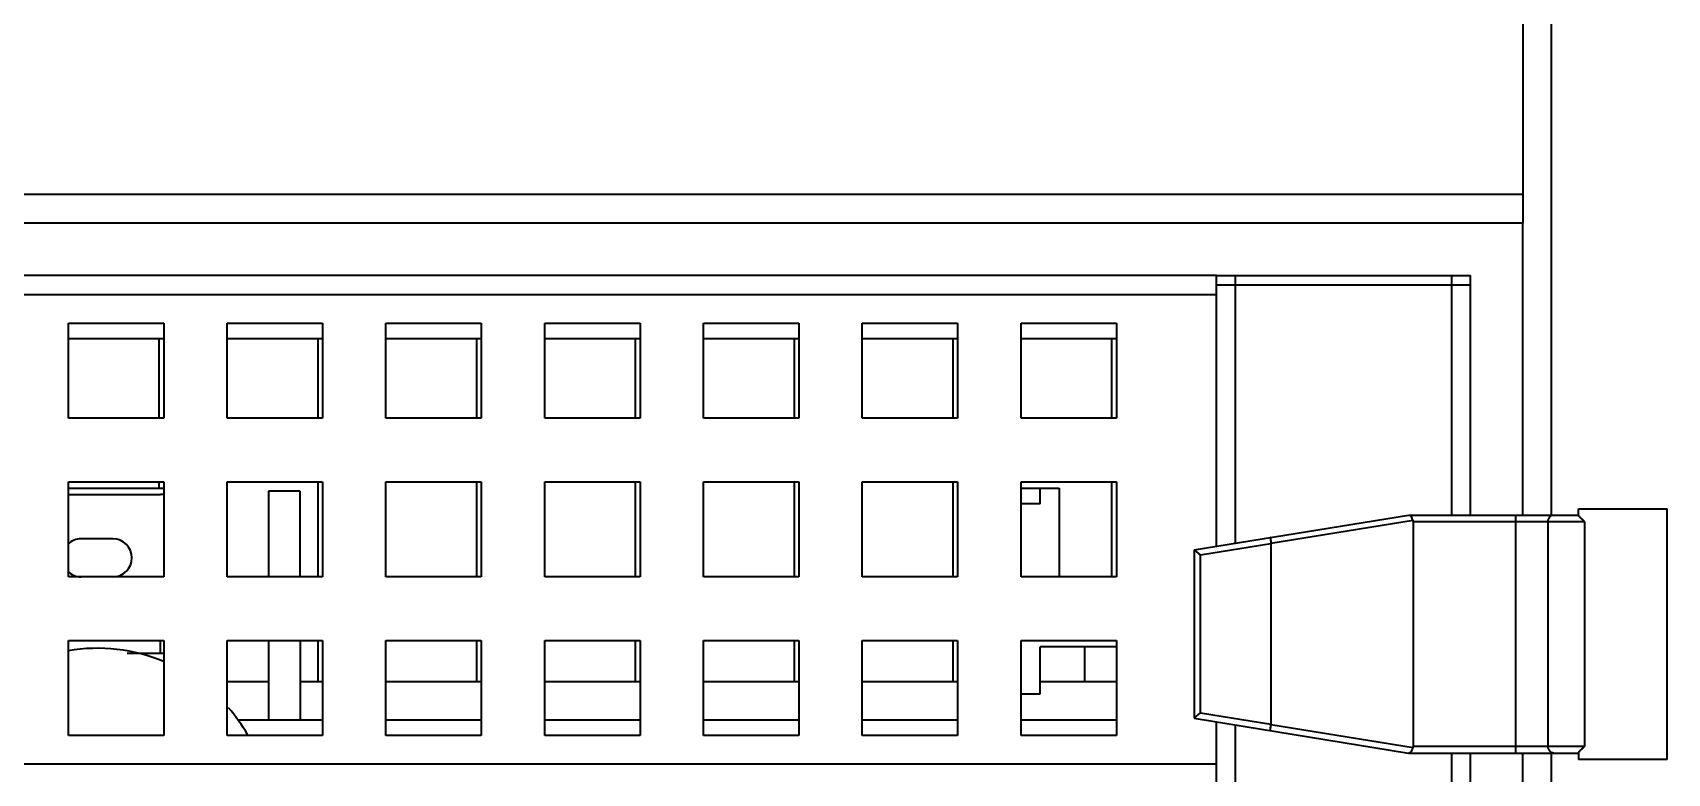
# Model space of a CAD drawing. Header units: millimetres. Extents: x 32496 to 166256, y 3504 to 23939.
# Drawn here: x 99290 to 99804, y 22355 to 22588 of the extents above; entities that cross this region are included whole.
import ezdxf

# ---------------------------------------------------------------- set-up
doc = ezdxf.new("R2010")
doc.units = ezdxf.units.MM
doc.layers.get('0').update_dxf_attribs({"lineweight": 35})

# ---------------------------------------------------------------- blocks, each defined once
blk = doc.blocks.new('8-1250')
at = {"linetype": 'Continuous'}
for p, q in [((-204.13, -32152.29), (-204.13, -32232.29)), ((-195.13, -32324.29), (-195.13, -32152.29)), ((-204.13, -32223.29), (-925.63, -32223.29)), ((-204.13, -32232.29), (-929.66, -32232.29)), ((-204.13, -32324.29), (-204.13, -32232.29)), ((-300.63, -32248.79), (-926.63, -32248.79)), ((-300.63, -32248.79), (-220.63, -32248.79)), ((-300.63, -32334.15), (-300.63, -32248.79)), ((-294.63, -32251.79), (-294.63, -32248.79)), ((-226.63, -32248.79), (-226.63, -32251.79)), ((-220.63, -32251.79), (-220.63, -32248.79)), ((-300.63, -32251.79), (-220.63, -32251.79)), ((-300.63, -32251.79), (-220.63, -32251.79)), ((-294.63, -32333.17), (-294.63, -32251.79)), ((-226.63, -32251.79), (-226.63, -32324.29)), ((-220.63, -32324.29), (-220.63, -32251.79)), ((-926.63, -32254.79), (-300.63, -32254.79)), ((-662.13, -32293.79), (-662.13, -32263.79)), ((-662.13, -32263.79), (-632.13, -32263.79)), ((-632.13, -32263.79), (-632.13, -32293.79)), ((-612.13, -32293.79), (-612.13, -32263.79)), ((-612.13, -32263.79), (-582.13, -32263.79)), ((-582.13, -32263.79), (-582.13, -32293.79)), ((-562.13, -32293.79), (-562.13, -32263.79)), ((-562.13, -32263.79), (-532.13, -32263.79)), ((-532.13, -32263.79), (-532.13, -32293.79)), ((-512.13, -32263.79), (-482.13, -32263.79)), ((-512.13, -32293.79), (-512.13, -32263.79)), ((-482.13, -32263.79), (-482.13, -32293.79)), ((-462.13, -32263.79), (-432.13, -32263.79)), ((-462.13, -32293.79), (-462.13, -32263.79)), ((-432.13, -32263.79), (-432.13, -32293.79)), ((-412.13, -32263.79), (-382.13, -32263.79)), ((-412.13, -32293.79), (-412.13, -32263.79)), ((-382.13, -32263.79), (-382.13, -32293.79)), ((-362.13, -32263.79), (-332.13, -32263.79)), ((-362.13, -32293.79), (-362.13, -32263.79)), ((-332.13, -32263.79), (-332.13, -32293.79)), ((-632.13, -32268.79), (-662.13, -32268.79)), ((-633.63, -32268.79), (-633.63, -32293.79)), ((-582.13, -32268.79), (-612.13, -32268.79)), ((-583.63, -32268.79), (-583.63, -32293.79)), ((-532.13, -32268.79), (-562.13, -32268.79)), ((-533.63, -32268.79), (-533.63, -32293.79)), ((-482.13, -32268.79), (-512.13, -32268.79)), ((-483.63, -32268.79), (-483.63, -32293.79)), ((-432.13, -32268.79), (-462.13, -32268.79)), ((-433.63, -32268.79), (-433.63, -32293.79)), ((-382.13, -32268.79), (-412.13, -32268.79)), ((-383.63, -32268.79), (-383.63, -32293.79)), ((-332.13, -32268.79), (-362.13, -32268.79)), ((-333.63, -32268.79), (-333.63, -32293.79)), ((-632.13, -32293.79), (-662.13, -32293.79)), ((-582.13, -32293.79), (-612.13, -32293.79)), ((-532.13, -32293.79), (-562.13, -32293.79)), ((-482.13, -32293.79), (-512.13, -32293.79)), ((-432.13, -32293.79), (-462.13, -32293.79)), ((-382.13, -32293.79), (-412.13, -32293.79)), ((-332.13, -32293.79), (-362.13, -32293.79)), ((-662.13, -32343.79), (-662.13, -32313.79)), ((-662.13, -32313.79), (-632.13, -32313.79)), ((-662.13, -32315.79), (-632.13, -32315.79)), ((-633.63, -32313.79), (-633.63, -32315.79)), ((-632.13, -32313.79), (-632.13, -32343.79)), ((-612.13, -32343.79), (-612.13, -32313.79)), ((-612.13, -32313.79), (-582.13, -32313.79)), ((-583.63, -32313.79), (-583.63, -32343.79)), ((-582.13, -32313.79), (-582.13, -32343.79)), ((-562.13, -32343.79), (-562.13, -32313.79)), ((-562.13, -32313.79), (-532.13, -32313.79)), ((-533.63, -32313.79), (-533.63, -32343.79)), ((-532.13, -32313.79), (-532.13, -32343.79)), ((-512.13, -32313.79), (-482.13, -32313.79)), ((-512.13, -32343.79), (-512.13, -32313.79)), ((-483.63, -32313.79), (-483.63, -32343.79)), ((-482.13, -32313.79), (-482.13, -32343.79)), ((-462.13, -32313.79), (-432.13, -32313.79)), ((-462.13, -32343.79), (-462.13, -32313.79)), ((-433.63, -32313.79), (-433.63, -32343.79)), ((-432.13, -32313.79), (-432.13, -32343.79)), ((-412.13, -32313.79), (-382.13, -32313.79)), ((-412.13, -32343.79), (-412.13, -32313.79)), ((-383.63, -32313.79), (-383.63, -32343.79)), ((-382.13, -32313.79), (-382.13, -32343.79)), ((-362.13, -32313.79), (-332.13, -32313.79)), ((-362.13, -32343.79), (-362.13, -32313.79)), ((-362.13, -32315.79), (-350.13, -32315.79)), ((-356.13, -32320.79), (-356.13, -32315.79)), ((-350.13, -32315.79), (-350.13, -32343.79)), ((-333.63, -32313.79), (-333.63, -32343.79)), ((-332.13, -32313.79), (-332.13, -32343.79)), ((-662.13, -32317.79), (-633.13, -32317.79)), ((-599.13, -32316.79), (-599.13, -32343.79)), ((-589.13, -32316.79), (-599.13, -32316.79)), ((-589.13, -32343.79), (-589.13, -32316.79)), ((-356.13, -32320.79), (-362.13, -32320.79)), ((-307.63, -32335.29), (-240.13, -32324.29)), ((-238.71, -32326.01), (-283.43, -32333.29)), ((-240.13, -32324.29), (-186.63, -32324.29)), ((-238.63, -32326.29), (-184.66, -32326.29)), ((-238.63, -32326.29), (-238.63, -32397.29)), ((-206.45, -32324.29), (-206.45, -32399.29)), ((-196.14, -32397.29), (-196.14, -32326.29)), ((-186.63, -32322.29), (-158.63, -32322.29)), ((-186.63, -32324.29), (-186.63, -32322.29)), ((-184.66, -32326.29), (-184.66, -32397.29)), ((-158.63, -32401.29), (-158.63, -32322.29)), ((-648.13, -32331.79), (-658.13, -32331.79)), ((-307.63, -32335.29), (-307.63, -32388.29)), ((-307.63, -32335.29), (-305.63, -32336.99)), ((-283.43, -32333.37), (-305.63, -32336.99)), ((-283.43, -32333.37), (-283.43, -32390.21)), ((-305.63, -32386.59), (-305.63, -32336.99)), ((-632.13, -32343.79), (-662.13, -32343.79)), ((-582.13, -32343.79), (-612.13, -32343.79)), ((-532.13, -32343.79), (-562.13, -32343.79)), ((-482.13, -32343.79), (-512.13, -32343.79)), ((-432.13, -32343.79), (-462.13, -32343.79)), ((-382.13, -32343.79), (-412.13, -32343.79)), ((-332.13, -32343.79), (-362.13, -32343.79)), ((-662.13, -32393.79), (-662.13, -32363.79)), ((-662.13, -32363.79), (-632.13, -32363.79)), ((-633.13, -32367.79), (-633.13, -32363.79)), ((-632.13, -32363.79), (-632.13, -32393.79)), ((-612.13, -32393.79), (-612.13, -32363.79)), ((-612.13, -32363.79), (-582.13, -32363.79)), ((-599.13, -32363.79), (-599.13, -32388.79)), ((-589.13, -32363.79), (-589.13, -32388.79)), ((-583.63, -32363.79), (-583.63, -32376.79)), ((-582.13, -32363.79), (-582.13, -32393.79)), ((-562.13, -32393.79), (-562.13, -32363.79)), ((-562.13, -32363.79), (-532.13, -32363.79)), ((-533.63, -32363.79), (-533.63, -32376.79)), ((-532.13, -32363.79), (-532.13, -32393.79)), ((-512.13, -32363.79), (-482.13, -32363.79)), ((-512.13, -32393.79), (-512.13, -32363.79)), ((-483.63, -32363.79), (-483.63, -32376.79)), ((-482.13, -32363.79), (-482.13, -32393.79)), ((-462.13, -32363.79), (-432.13, -32363.79)), ((-462.13, -32393.79), (-462.13, -32363.79)), ((-433.63, -32363.79), (-433.63, -32376.79)), ((-432.13, -32363.79), (-432.13, -32393.79)), ((-412.13, -32363.79), (-382.13, -32363.79)), ((-412.13, -32393.79), (-412.13, -32363.79)), ((-383.63, -32363.79), (-383.63, -32376.79)), ((-382.13, -32363.79), (-382.13, -32393.79)), ((-362.13, -32363.79), (-332.13, -32363.79)), ((-362.13, -32393.79), (-362.13, -32363.79)), ((-332.13, -32365.79), (-356.13, -32365.79)), ((-356.13, -32380.67), (-356.13, -32365.79)), ((-342.13, -32365.79), (-342.13, -32376.79)), ((-332.13, -32363.79), (-332.13, -32393.79)), ((-643.61, -32367.79), (-632.13, -32367.79)), ((-612.13, -32376.79), (-599.13, -32376.79)), ((-589.13, -32376.79), (-582.13, -32376.79)), ((-562.13, -32376.79), (-532.13, -32376.79)), ((-512.13, -32376.79), (-482.13, -32376.79)), ((-462.13, -32376.79), (-432.13, -32376.79)), ((-412.13, -32376.79), (-382.13, -32376.79)), ((-356.13, -32376.79), (-332.13, -32376.79)), ((-362.13, -32380.67), (-356.13, -32380.67)), ((-307.63, -32388.29), (-305.63, -32386.59)), ((-305.63, -32386.59), (-283.43, -32390.21)), ((-608.8, -32388.79), (-582.13, -32388.79)), ((-562.13, -32388.79), (-532.13, -32388.79)), ((-512.13, -32388.79), (-482.13, -32388.79)), ((-462.13, -32388.79), (-432.13, -32388.79)), ((-412.13, -32388.79), (-382.13, -32388.79)), ((-362.13, -32388.79), (-332.13, -32388.79)), ((-307.63, -32388.29), (-240.13, -32399.29)), ((-300.63, -32408.79), (-300.63, -32389.43)), ((-294.63, -33033.17), (-294.63, -32390.41)), ((-283.43, -32390.28), (-238.71, -32397.57)), ((-632.13, -32393.79), (-662.13, -32393.79)), ((-582.13, -32393.79), (-612.13, -32393.79)), ((-532.13, -32393.79), (-562.13, -32393.79)), ((-482.13, -32393.79), (-512.13, -32393.79)), ((-432.13, -32393.79), (-462.13, -32393.79)), ((-382.13, -32393.79), (-412.13, -32393.79)), ((-332.13, -32393.79), (-362.13, -32393.79)), ((-184.66, -32397.29), (-238.63, -32397.29)), ((-300.63, -32402.79), (-926.63, -32402.79)), ((-240.13, -32399.29), (-186.63, -32399.29)), ((-226.63, -32399.29), (-226.63, -33024.29)), ((-220.63, -33024.29), (-220.63, -32399.29)), ((-204.13, -33024.29), (-204.13, -32399.29)), ((-195.13, -33024.29), (-195.13, -32399.29)), ((-186.63, -32399.29), (-186.63, -32401.29)), ((-158.63, -32401.29), (-186.63, -32401.29))]:
    blk.add_line(p, q, dxfattribs=at)
for centre, radius, start, end in [((-633.13, -32327.79), 10, 83.8988, 90), ((-658.13, -32337.79), 6, 90, 133.6047), ((-648.13, -32337.79), 6, 270, 90), ((-658.13, -32337.79), 6, 226.362, 270), ((-653.13, -32421.29), 55, 67.3165, 99.5435), ((-653.13, -32421.29), 55, 30.3947, 41.2)]:
    blk.add_arc(centre, radius, start, end, dxfattribs=at)
for centre, major_axis, ratio, start_param, end_param in [((-246.77, -32326.29), (8.15, 0), 0.245536, 0, 0.141711), ((-291.57, -32334.7), (8.14, 1.41), 0.241938, -0.041927, -0.003565), ((-291.57, -32388.88), (8.14, -1.41), 0.241938, 0.003565, 0.041927), ((-246.77, -32397.29), (8.15, 0), 0.245536, -0.141711, 0)]:
    blk.add_ellipse(centre, major_axis=major_axis, ratio=ratio, start_param=start_param, end_param=end_param, dxfattribs=at)
for points, knots in [([(-239.98, -32324.29), (-239.91, -32324.29), (-239.77, -32324.3), (-239.58, -32324.4), (-239.44, -32324.56), (-239.25, -32324.88), (-239.03, -32325.38), (-238.83, -32325.79), (-238.71, -32326.01)], [0, 0, 0, 0, 0.095491, 0.181572, 0.27513, 0.386659, 0.667027, 1, 1, 1, 1]), ([(-196.14, -32326.29), (-196.14, -32326.03), (-196.05, -32325.52), (-195.68, -32324.86), (-195.11, -32324.4), (-194.65, -32324.29), (-194.42, -32324.29)], [0, 0, 0, 0, 0.267215, 0.524636, 0.767656, 1, 1, 1, 1]), ([(-184.66, -32326.29), (-184.81, -32326.18), (-185.09, -32325.96), (-185.48, -32325.62), (-185.82, -32325.3), (-186.1, -32325.01), (-186.29, -32324.78), (-186.42, -32324.61), (-186.49, -32324.51), (-186.55, -32324.43), (-186.59, -32324.37), (-186.61, -32324.33), (-186.62, -32324.31), (-186.62, -32324.3), (-186.63, -32324.29), (-186.63, -32324.29)], [0, 0, 0, 0, 0.198275, 0.380694, 0.545565, 0.690776, 0.813479, 0.865244, 0.909841, 0.946555, 0.974535, 0.984937, 0.992762, 0.997839, 1, 1, 1, 1]), ([(-283.51, -32331.36), (-283.53, -32331.36), (-283.55, -32331.4), (-283.56, -32331.45), (-283.58, -32331.55), (-283.59, -32331.71), (-283.58, -32332.06), (-283.53, -32332.6), (-283.47, -32333.05), (-283.43, -32333.29)], [0, 0, 0, 0, 0.029584, 0.055175, 0.088913, 0.180604, 0.302705, 0.62104, 1, 1, 1, 1]), ([(-283.51, -32392.22), (-283.53, -32392.22), (-283.55, -32392.18), (-283.56, -32392.12), (-283.58, -32392.03), (-283.59, -32391.86), (-283.58, -32391.52), (-283.53, -32390.98), (-283.47, -32390.53), (-283.43, -32390.28)], [0, 0, 0, 0, 0.029584, 0.055174, 0.088913, 0.180604, 0.302705, 0.62104, 1, 1, 1, 1]), ([(-238.71, -32397.57), (-238.83, -32397.79), (-239.03, -32398.2), (-239.25, -32398.7), (-239.44, -32399.01), (-239.58, -32399.18), (-239.77, -32399.28), (-239.91, -32399.29), (-239.98, -32399.29)], [0, 0, 0, 0, 0.332942, 0.613322, 0.724857, 0.81841, 0.904497, 1, 1, 1, 1]), ([(-194.42, -32399.29), (-194.65, -32399.29), (-195.11, -32399.18), (-195.68, -32398.72), (-196.05, -32398.06), (-196.14, -32397.55), (-196.14, -32397.29)], [0, 0, 0, 0, 0.232344, 0.475364, 0.732785, 1, 1, 1, 1]), ([(-186.63, -32399.29), (-186.63, -32399.29), (-186.62, -32399.28), (-186.62, -32399.27), (-186.61, -32399.25), (-186.59, -32399.21), (-186.55, -32399.15), (-186.49, -32399.07), (-186.42, -32398.97), (-186.29, -32398.8), (-186.1, -32398.57), (-185.82, -32398.28), (-185.48, -32397.96), (-185.09, -32397.62), (-184.81, -32397.4), (-184.66, -32397.29)], [0, 0, 0, 0, 0.002161, 0.007238, 0.015063, 0.025465, 0.053445, 0.090159, 0.134756, 0.186521, 0.309224, 0.454435, 0.619306, 0.801725, 1, 1, 1, 1])]:
    blk.add_open_spline(points, degree=3, knots=knots, dxfattribs=at)

msp = doc.modelspace()

# ---------------------------------------------------------------- block references
at = {"color": 6}
msp.add_blockref('8-1250', (99962.893, 54760.291), dxfattribs=at)

doc.saveas('drawing.dxf')
